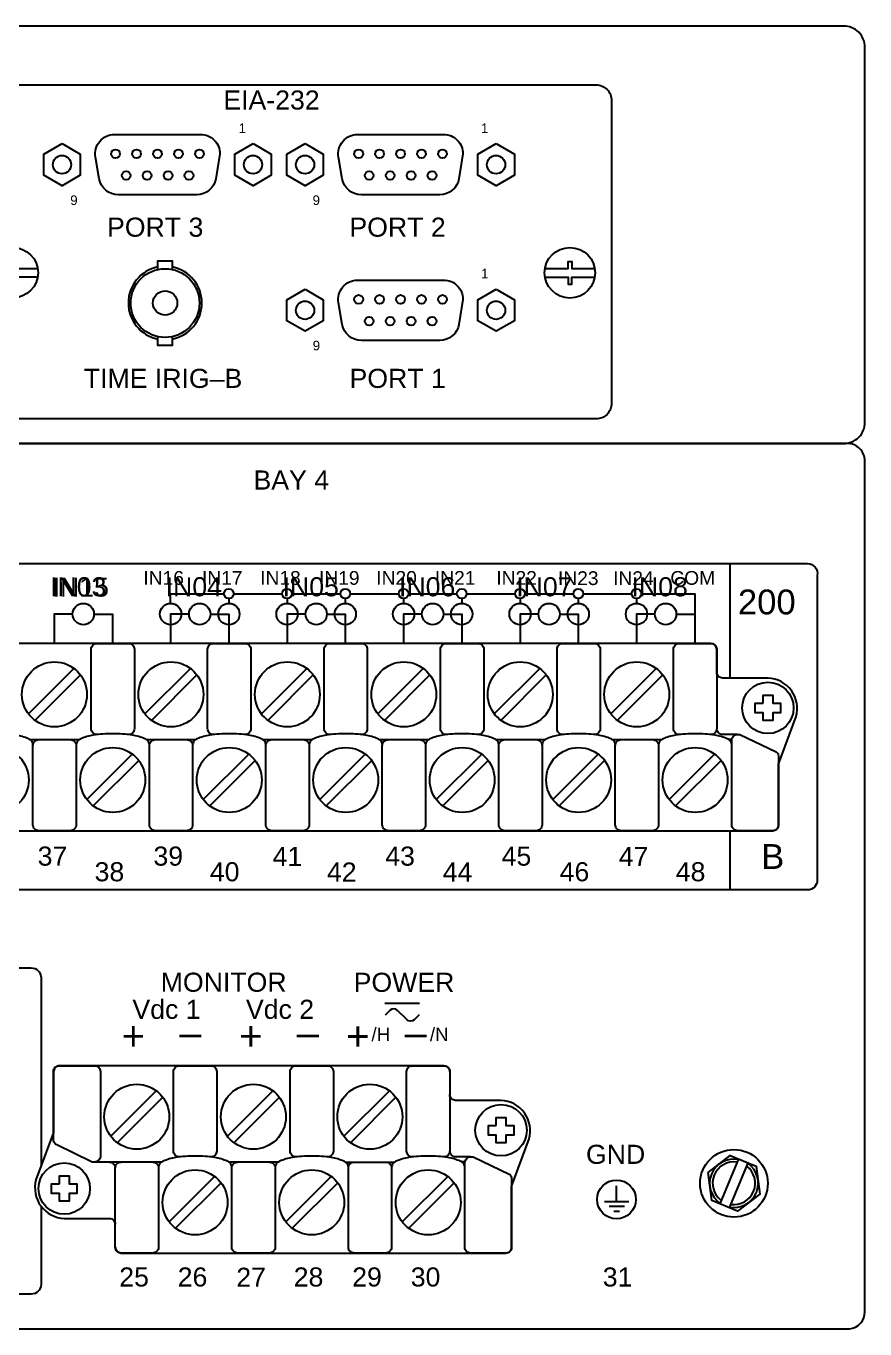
# Model space of a CAD drawing. Extents: x 0.5 to 47.5, y 0.5 to 35.2.
# Drawn here: x 40.3 to 44.63, y 10.18 to 16.89 of the extents above; entities that cross this region are included whole.
import ezdxf
from ezdxf.enums import TextEntityAlignment as Align

# ---------------------------------------------------------------- set-up
doc = ezdxf.new("R2010")
doc.units = 0
doc.header["$MEASUREMENT"] = 0
for name, color, linetype in [('1_2__1__SCREW_TERMINAL__SV', 7, 'CONTINUOUS'), ('1_3__2__CONNECTORIZED__SV_', 7, 'CONTINUOUS'), ('4_1__2___8__OPTOISOLATED_I', 7, 'CONTINUOUS'), ('4_2__7___8__OPTOISOLATED_I', 7, 'CONTINUOUS'), ('4_3__4___24__OPTOISOLATED_', 7, 'CONTINUOUS'), ('4_4__D___24__OPTOISOLATED_', 7, 'CONTINUOUS'), ('4_5__8___8__OPTOISOLATED_I', 7, 'CONTINUOUS'), ('5_0______DWG_', 7, 'CONTINUOUS')]:
    doc.layers.add(name, color=color, linetype=linetype)
doc.styles.add('ARIAL', font='arial.ttf')

msp = doc.modelspace()

# ---------------------------------------------------------------- linework, layer by layer
at = {"layer": '1_2__1__SCREW_TERMINAL__SV'}
msp.add_lwpolyline([(40.3805, 10.8159), (40.3805, 10.4128, -0.414214), (40.3305, 10.3628), (27.6692, 10.3628, -0.414214), (27.6192, 10.4128), (27.6192, 11.9929, -0.414214), (27.6692, 12.0428), (40.3305, 12.0428, -0.414214), (40.3805, 11.9929), (40.3805, 11.021)], format="xyb", dxfattribs=at)
at = {"layer": '1_3__2__CONNECTORIZED__SV_'}
msp.add_lwpolyline([(40.3805, 10.8159), (40.3805, 10.4128, -0.414214), (40.3305, 10.3628), (27.6692, 10.3628, -0.414214), (27.6192, 10.4128), (27.6192, 11.9929, -0.414214), (27.6692, 12.0428), (40.3305, 12.0428, -0.414214), (40.3805, 11.9929), (40.3805, 11.021)], format="xyb", dxfattribs=at)
at = {"layer": '4_1__2___8__OPTOISOLATED_I'}
for points in [[(40.5431, 13.8649), (40.4481, 13.8649), (40.4481, 13.7134)], [(40.6531, 13.8649), (40.7481, 13.8649), (40.7481, 13.7134)], [(41.1431, 13.8649), (41.0481, 13.8649), (41.0481, 13.7134)], [(41.2531, 13.8649), (41.3481, 13.8649), (41.3481, 13.7134)], [(41.7431, 13.8649), (41.6481, 13.8649), (41.6481, 13.7134)], [(41.8531, 13.8649), (41.9481, 13.8649), (41.9481, 13.7134)], [(42.3431, 13.8649), (42.2481, 13.8649), (42.2481, 13.7134)], [(42.4531, 13.8649), (42.5481, 13.8649), (42.5481, 13.7134)], [(42.9431, 13.8649), (42.8481, 13.8649), (42.8481, 13.7134)], [(43.0531, 13.8649), (43.1481, 13.8649), (43.1481, 13.7134)], [(43.5431, 13.8649), (43.4481, 13.8649), (43.4481, 13.7134)], [(43.6531, 13.8649), (43.7481, 13.8649), (43.7481, 13.7134)]]:
    msp.add_lwpolyline(points, dxfattribs=at)
for centre in [(40.5981, 13.8649), (41.1981, 13.8649), (41.7981, 13.8649), (42.3981, 13.8649), (42.9981, 13.8649), (43.5981, 13.8649)]:
    msp.add_circle(centre, 0.055, dxfattribs=at)
at = {"layer": '4_2__7___8__OPTOISOLATED_I'}
for points in [[(40.5431, 13.8649), (40.4481, 13.8649), (40.4481, 13.7134)], [(40.6531, 13.8649), (40.7481, 13.8649), (40.7481, 13.7134)], [(41.1431, 13.8649), (41.0481, 13.8649), (41.0481, 13.7134)], [(41.2531, 13.8649), (41.3481, 13.8649), (41.3481, 13.7134)], [(41.7431, 13.8649), (41.6481, 13.8649), (41.6481, 13.7134)], [(41.8531, 13.8649), (41.9481, 13.8649), (41.9481, 13.7134)], [(42.3431, 13.8649), (42.2481, 13.8649), (42.2481, 13.7134)], [(42.4531, 13.8649), (42.5481, 13.8649), (42.5481, 13.7134)], [(42.9431, 13.8649), (42.8481, 13.8649), (42.8481, 13.7134)], [(43.0531, 13.8649), (43.1481, 13.8649), (43.1481, 13.7134)], [(43.5431, 13.8649), (43.4481, 13.8649), (43.4481, 13.7134)], [(43.6531, 13.8649), (43.7481, 13.8649), (43.7481, 13.7134)]]:
    msp.add_lwpolyline(points, dxfattribs=at)
for centre in [(40.5981, 13.8649), (41.1981, 13.8649), (41.7981, 13.8649), (42.3981, 13.8649), (42.9981, 13.8649), (43.5981, 13.8649)]:
    msp.add_circle(centre, 0.055, dxfattribs=at)
at = {"layer": '4_3__4___24__OPTOISOLATED_'}
for points in [[(41.0481, 13.9199), (41.0481, 13.9699), (41.3231, 13.9699)], [(41.3731, 13.9699), (41.6231, 13.9699)], [(41.6731, 13.9699), (41.9231, 13.9699)], [(41.9731, 13.9699), (42.2231, 13.9699)], [(42.2731, 13.9699), (42.5231, 13.9699)], [(42.5731, 13.9699), (42.8231, 13.9699)], [(42.8731, 13.9699), (43.1231, 13.9699)], [(43.1731, 13.9699), (43.4231, 13.9699)], [(43.4731, 13.9699), (43.7481, 13.9699), (43.7481, 13.7134)], [(41.3481, 13.9449), (41.3481, 13.9199)], [(41.6481, 13.9449), (41.6481, 13.9199)], [(41.9481, 13.9449), (41.9481, 13.9199)], [(42.2481, 13.9449), (42.2481, 13.9199)], [(42.5481, 13.9449), (42.5481, 13.9199)], [(42.8481, 13.9449), (42.8481, 13.9199)], [(43.1481, 13.9449), (43.1481, 13.9199)], [(43.4481, 13.9449), (43.4481, 13.9199)], [(40.5431, 13.8649), (40.4481, 13.8649), (40.4481, 13.7134)], [(40.6531, 13.8649), (40.7481, 13.8649), (40.7481, 13.7134)], [(41.0481, 13.8099), (41.0481, 13.7134)], [(41.3481, 13.8099), (41.3481, 13.7134)], [(41.6481, 13.8099), (41.6481, 13.7134)], [(41.9481, 13.8099), (41.9481, 13.7134)], [(42.2481, 13.8099), (42.2481, 13.7134)], [(42.5481, 13.8099), (42.5481, 13.7134)], [(42.8481, 13.8099), (42.8481, 13.7134)], [(43.1481, 13.8099), (43.1481, 13.7134)], [(43.4481, 13.8099), (43.4481, 13.7134)]]:
    msp.add_lwpolyline(points, dxfattribs=at)
for centre, radius in [((41.3481, 13.9699), 0.025), ((41.6481, 13.9699), 0.025), ((41.9481, 13.9699), 0.025), ((42.2481, 13.9699), 0.025), ((42.5481, 13.9699), 0.025), ((42.8481, 13.9699), 0.025), ((43.1481, 13.9699), 0.025), ((43.4481, 13.9699), 0.025), ((40.5981, 13.8649), 0.055), ((41.0481, 13.8649), 0.055), ((41.3481, 13.8649), 0.055), ((41.6481, 13.8649), 0.055), ((41.9481, 13.8649), 0.055), ((42.2481, 13.8649), 0.055), ((42.5481, 13.8649), 0.055), ((42.8481, 13.8649), 0.055), ((43.1481, 13.8649), 0.055), ((43.4481, 13.8649), 0.055)]:
    msp.add_circle(centre, radius, dxfattribs=at)
at = {"layer": '4_4__D___24__OPTOISOLATED_'}
for points in [[(41.0481, 13.9199), (41.0481, 13.9699), (41.3231, 13.9699)], [(41.3731, 13.9699), (41.6231, 13.9699)], [(41.6731, 13.9699), (41.9231, 13.9699)], [(41.9731, 13.9699), (42.2231, 13.9699)], [(42.2731, 13.9699), (42.5231, 13.9699)], [(42.5731, 13.9699), (42.8231, 13.9699)], [(42.8731, 13.9699), (43.1231, 13.9699)], [(43.1731, 13.9699), (43.4231, 13.9699)], [(43.4731, 13.9699), (43.7481, 13.9699), (43.7481, 13.7134)], [(41.3481, 13.9449), (41.3481, 13.9199)], [(41.6481, 13.9449), (41.6481, 13.9199)], [(41.9481, 13.9449), (41.9481, 13.9199)], [(42.2481, 13.9449), (42.2481, 13.9199)], [(42.5481, 13.9449), (42.5481, 13.9199)], [(42.8481, 13.9449), (42.8481, 13.9199)], [(43.1481, 13.9449), (43.1481, 13.9199)], [(43.4481, 13.9449), (43.4481, 13.9199)], [(40.5431, 13.8649), (40.4481, 13.8649), (40.4481, 13.7134)], [(40.6531, 13.8649), (40.7481, 13.8649), (40.7481, 13.7134)], [(41.0481, 13.8099), (41.0481, 13.7134)], [(41.3481, 13.8099), (41.3481, 13.7134)], [(41.6481, 13.8099), (41.6481, 13.7134)], [(41.9481, 13.8099), (41.9481, 13.7134)], [(42.2481, 13.8099), (42.2481, 13.7134)], [(42.5481, 13.8099), (42.5481, 13.7134)], [(42.8481, 13.8099), (42.8481, 13.7134)], [(43.1481, 13.8099), (43.1481, 13.7134)], [(43.4481, 13.8099), (43.4481, 13.7134)]]:
    msp.add_lwpolyline(points, dxfattribs=at)
for centre, radius in [((41.3481, 13.9699), 0.025), ((41.6481, 13.9699), 0.025), ((41.9481, 13.9699), 0.025), ((42.2481, 13.9699), 0.025), ((42.5481, 13.9699), 0.025), ((42.8481, 13.9699), 0.025), ((43.1481, 13.9699), 0.025), ((43.4481, 13.9699), 0.025), ((40.5981, 13.8649), 0.055), ((41.0481, 13.8649), 0.055), ((41.3481, 13.8649), 0.055), ((41.6481, 13.8649), 0.055), ((41.9481, 13.8649), 0.055), ((42.2481, 13.8649), 0.055), ((42.5481, 13.8649), 0.055), ((42.8481, 13.8649), 0.055), ((43.1481, 13.8649), 0.055), ((43.4481, 13.8649), 0.055)]:
    msp.add_circle(centre, radius, dxfattribs=at)
at = {"layer": '4_5__8___8__OPTOISOLATED_I'}
for points in [[(40.5431, 13.8649), (40.4481, 13.8649), (40.4481, 13.7134)], [(40.6531, 13.8649), (40.7481, 13.8649), (40.7481, 13.7134)], [(41.1431, 13.8649), (41.0481, 13.8649), (41.0481, 13.7134)], [(41.2531, 13.8649), (41.3481, 13.8649), (41.3481, 13.7134)], [(41.7431, 13.8649), (41.6481, 13.8649), (41.6481, 13.7134)], [(41.8531, 13.8649), (41.9481, 13.8649), (41.9481, 13.7134)], [(42.3431, 13.8649), (42.2481, 13.8649), (42.2481, 13.7134)], [(42.4531, 13.8649), (42.5481, 13.8649), (42.5481, 13.7134)], [(42.9431, 13.8649), (42.8481, 13.8649), (42.8481, 13.7134)], [(43.0531, 13.8649), (43.1481, 13.8649), (43.1481, 13.7134)], [(43.5431, 13.8649), (43.4481, 13.8649), (43.4481, 13.7134)], [(43.6531, 13.8649), (43.7481, 13.8649), (43.7481, 13.7134)]]:
    msp.add_lwpolyline(points, dxfattribs=at)
for centre in [(40.5981, 13.8649), (41.1981, 13.8649), (41.7981, 13.8649), (42.3981, 13.8649), (42.9981, 13.8649), (43.5981, 13.8649)]:
    msp.add_circle(centre, 0.055, dxfattribs=at)
at = {"layer": '5_0______DWG_'}
for points in [[(44.515, 16.8931), (27.485, 16.8931, 0.414214), (27.375, 16.7831), (27.375, 14.8531, 0.414214), (27.485, 14.7431), (44.515, 14.7431, 0.414214), (44.625, 14.8531), (44.625, 16.7831, 0.414214), (44.515, 16.8931)], [(40.9817, 15.6524, 0.815611), (40.9817, 15.2813)], [(41.0568, 15.2811, 0.820361), (41.0568, 15.6527)], [(39.138, 12.7796, 0.414213), (39.168, 12.7496), (44.1498, 12.7495, 0.414214), (44.1798, 12.7795), (44.1798, 13.0926), (44.2707, 13.3373, 0.480048), (44.1257, 13.5355), (43.8915, 13.5355, -0.414214), (43.8615, 13.5655), (43.8615, 13.6837, 0.414212), (43.8315, 13.7137), (43.8315, 13.7137), (38.8504, 13.7137, 0.414215), (38.8204, 13.6837), (38.8205, 13.3709), (38.7296, 13.1261, 0.47859), (38.8746, 12.9276), (39.108, 12.9276, -0.414214), (39.138, 12.8976)], [(40.6765, 13.245), (40.6686, 13.245, -0.414214), (40.6386, 13.275), (40.6386, 13.6837, -0.414214), (40.6686, 13.7137), (40.8314, 13.7137, -0.414214), (40.8614, 13.6837), (40.8614, 13.275, -0.414214), (40.8314, 13.245), (40.8246, 13.245)], [(41.2765, 13.245), (41.2686, 13.245, -0.414214), (41.2386, 13.275), (41.2386, 13.6837, -0.414214), (41.2686, 13.7137), (41.4314, 13.7137, -0.414214), (41.4614, 13.6837), (41.4614, 13.275, -0.414214), (41.4314, 13.245), (41.4246, 13.245)], [(41.8765, 13.245), (41.8686, 13.245, -0.414214), (41.8386, 13.275), (41.8386, 13.6837, -0.414214), (41.8686, 13.7137), (42.0314, 13.7137, -0.414214), (42.0614, 13.6837), (42.0614, 13.275, -0.414214), (42.0314, 13.245), (42.0246, 13.245)], [(42.4765, 13.245), (42.4686, 13.245, -0.414214), (42.4386, 13.275), (42.4386, 13.6837, -0.414214), (42.4686, 13.7137), (42.6314, 13.7137, -0.414214), (42.6614, 13.6837), (42.6614, 13.275, -0.414214), (42.6314, 13.245), (42.6246, 13.245)], [(43.0765, 13.245), (43.0686, 13.245, -0.414214), (43.0386, 13.275), (43.0386, 13.6837, -0.414214), (43.0686, 13.7137), (43.2314, 13.7137, -0.414214), (43.2614, 13.6837), (43.2614, 13.275, -0.414214), (43.2314, 13.245), (43.2246, 13.245)], [(43.6765, 13.245), (43.6686, 13.245, -0.414214), (43.6386, 13.275), (43.6386, 13.6837, -0.414214), (43.6686, 13.7137), (43.8315, 13.7137, -0.414214), (43.8615, 13.6837), (43.8615, 13.275, -0.414214), (43.8315, 13.245), (43.8246, 13.245)], [(40.3395, 13.1883, 0.191033), (40.331, 13.2122, 0.081668), (40.3153, 13.2224, 0.0591), (40.2516, 13.2417, 0.034646), (40.1501, 13.2488, 0.03436), (40.0494, 13.2417, 0.0591), (39.9857, 13.2224, 0.081668), (39.9701, 13.2122, 0.191033), (39.9616, 13.1883)], [(40.5316, 13.2183, -0.414214), (40.5616, 13.1883), (40.5616, 12.7796, -0.414214), (40.5316, 12.7496), (40.3687, 12.7496, -0.414214), (40.3387, 12.7796), (40.3387, 13.1883, -0.414214), (40.3687, 13.2183)], [(40.9395, 13.1883, 0.191033), (40.931, 13.2122, 0.081668), (40.9154, 13.2224, 0.0591), (40.8516, 13.2417, 0.034646), (40.7501, 13.2488, 0.03436), (40.6494, 13.2417, 0.0591), (40.5857, 13.2224, 0.081668), (40.5701, 13.2122, 0.191033), (40.5616, 13.1883)], [(41.1316, 13.2183, -0.414214), (41.1616, 13.1883), (41.1616, 12.7796, -0.414214), (41.1316, 12.7496), (40.9687, 12.7496, -0.414214), (40.9387, 12.7796), (40.9387, 13.1883, -0.414214), (40.9687, 13.2183)], [(41.5395, 13.1883, 0.191033), (41.531, 13.2122, 0.081668), (41.5154, 13.2224, 0.0591), (41.4517, 13.2417, 0.034646), (41.3501, 13.2488, 0.03436), (41.2494, 13.2417, 0.0591), (41.1857, 13.2224, 0.081668), (41.1701, 13.2122, 0.191033), (41.1616, 13.1883)], [(41.7316, 13.2183, -0.414214), (41.7616, 13.1883), (41.7616, 12.7796, -0.414214), (41.7316, 12.7496), (41.5687, 12.7496, -0.414214), (41.5387, 12.7796), (41.5387, 13.1883, -0.414214), (41.5687, 13.2183)], [(42.1395, 13.1883, 0.191033), (42.131, 13.2122, 0.081668), (42.1154, 13.2224, 0.0591), (42.0517, 13.2417, 0.034646), (41.9501, 13.2488, 0.03436), (41.8494, 13.2417, 0.0591), (41.7857, 13.2224, 0.081668), (41.7701, 13.2122, 0.191033), (41.7616, 13.1883)], [(42.3316, 13.2183, -0.414214), (42.3616, 13.1883), (42.3616, 12.7796, -0.414214), (42.3316, 12.7496), (42.1687, 12.7496, -0.414214), (42.1387, 12.7796), (42.1387, 13.1883, -0.414214), (42.1687, 13.2183)], [(42.7395, 13.1883, 0.191033), (42.731, 13.2122, 0.081668), (42.7154, 13.2224, 0.0591), (42.6517, 13.2417, 0.034646), (42.5501, 13.2488, 0.03436), (42.4494, 13.2417, 0.0591), (42.3857, 13.2224, 0.081668), (42.3701, 13.2122, 0.191033), (42.3616, 13.1883)], [(42.9316, 13.2183, -0.414214), (42.9616, 13.1883), (42.9616, 12.7796, -0.414214), (42.9316, 12.7496), (42.7688, 12.7496, -0.414214), (42.7388, 12.7796), (42.7388, 13.1883, -0.414214), (42.7688, 13.2183)], [(43.3395, 13.1883, 0.191033), (43.331, 13.2122, 0.081668), (43.3154, 13.2224, 0.0591), (43.2517, 13.2417, 0.034646), (43.1501, 13.2488, 0.03436), (43.0495, 13.2417, 0.0591), (42.9857, 13.2224, 0.081668), (42.9701, 13.2122, 0.191033), (42.9616, 13.1883)], [(43.5316, 13.2183, -0.414214), (43.5616, 13.1883), (43.5616, 12.7796, -0.414214), (43.5316, 12.7496), (43.3688, 12.7496, -0.414214), (43.3388, 12.7796), (43.3388, 13.1883, -0.414214), (43.3688, 13.2183)], [(43.9388, 13.1968, 0.127742), (43.931, 13.2122, 0.081668), (43.9154, 13.2224, 0.0591), (43.8517, 13.2417, 0.034646), (43.7502, 13.2488, 0.03436), (43.6495, 13.2417, 0.0591), (43.5858, 13.2224, 0.081668), (43.5701, 13.2122, 0.191033), (43.5616, 13.1883)], [(43.9688, 13.2449), (43.8915, 13.2448, -0.414214), (43.8615, 13.2748)], [(42.3286, 11.8019), (42.3025, 11.7758, -0.404962), (42.2646, 11.777), (42.217, 11.8243), (42.217, 11.8243, 0.404962), (42.1792, 11.8255), (42.153, 11.7994)], [(42.4864, 11.5087, 0.414212), (42.4564, 11.5387), (40.4754, 11.5387, 0.414215), (40.4454, 11.5087), (40.4455, 11.1959), (40.3546, 10.9511, 0.47859), (40.4996, 10.7526), (40.733, 10.7526, -0.414214), (40.763, 10.7226)], [(41.0023, 11.0433), (40.6442, 11.0433), (40.4583, 11.1331, -0.241986), (40.4455, 11.153), (40.4454, 11.5087, -0.422157), (40.4721, 11.5386), (40.6564, 11.5387, -0.414214), (40.6864, 11.5087), (40.6864, 11.0716, -0.390527), (40.6564, 11.0433)], [(41.1007, 11.07), (41.0928, 11.07, -0.414214), (41.0628, 11.1), (41.0628, 11.5087, -0.414214), (41.0928, 11.5387), (41.2557, 11.5387, -0.414214), (41.2857, 11.5087), (41.2857, 11.1, -0.414214), (41.2557, 11.07), (41.2489, 11.07)], [(41.7015, 11.07), (41.6936, 11.07, -0.414214), (41.6636, 11.1), (41.6636, 11.5087, -0.414214), (41.6936, 11.5387), (41.8564, 11.5387, -0.414214), (41.8864, 11.5087), (41.8864, 11.1, -0.414214), (41.8564, 11.07), (41.8496, 11.07)], [(42.3015, 11.07), (42.2936, 11.07, -0.414214), (42.2636, 11.1), (42.2636, 11.5087, -0.414214), (42.2936, 11.5387), (42.4564, 11.5387, -0.414214), (42.4864, 11.5087), (42.4864, 11.1, -0.414214), (42.4564, 11.07), (42.4496, 11.07)], [(40.763, 10.6046, 0.414213), (40.793, 10.5746), (42.7748, 10.5746, 0.414214), (42.8048, 10.6046), (42.8048, 10.9176), (42.8957, 11.1624, 0.480048), (42.7506, 11.3606), (42.5164, 11.3606, -0.414214), (42.4864, 11.3906)], [(41.3637, 11.0133, 0.191033), (41.3552, 11.0372, 0.081668), (41.3396, 11.0474, 0.0591), (41.2759, 11.0667, 0.034646), (41.1744, 11.0738, 0.03436), (41.0737, 11.0667, 0.0591), (41.01, 11.0474, 0.081668), (40.9943, 11.0372, 0.191033), (40.9858, 11.0133)], [(41.9645, 11.0133, 0.191033), (41.956, 11.0372, 0.081668), (41.9404, 11.0474, 0.0591), (41.8766, 11.0667, 0.034646), (41.7751, 11.0738, 0.03436), (41.6744, 11.0667, 0.0591), (41.6107, 11.0474, 0.081668), (41.5951, 11.0372, 0.191033), (41.5866, 11.0133)], [(42.5638, 11.0218, 0.127742), (42.556, 11.0372, 0.081668), (42.5404, 11.0474, 0.0591), (42.4767, 11.0667, 0.034646), (42.3751, 11.0738, 0.03436), (42.2744, 11.0667, 0.0591), (42.2107, 11.0474, 0.081668), (42.1951, 11.0372, 0.191033), (42.1866, 11.0133)], [(42.5938, 11.0699), (42.5164, 11.0698, -0.414214), (42.4864, 11.0998)], [(40.733, 11.0433, -0.414214), (40.763, 11.0133)], [(40.9558, 11.0433, -0.414214), (40.9858, 11.0133), (40.9858, 10.6046, -0.414214), (40.9558, 10.5746), (40.793, 10.5746, -0.414214), (40.763, 10.6046), (40.763, 11.0133, -0.414214), (40.793, 11.0433)], [(41.5566, 11.0433, -0.414214), (41.5866, 11.0133), (41.5866, 10.6046, -0.414214), (41.5566, 10.5746), (41.3937, 10.5746, -0.414214), (41.3637, 10.6046), (41.3637, 11.0133, -0.414214), (41.3937, 11.0433)], [(42.1566, 11.0433, -0.414214), (42.1866, 11.0133), (42.1866, 10.6046, -0.414214), (42.1566, 10.5746), (41.9937, 10.5746, -0.414214), (41.9637, 10.6046), (41.9637, 11.0133, -0.414214), (41.9937, 11.0433)], [(43.9718, 11.0568, 0.802175), (43.8781, 10.8308, 0.802175)], [(43.966, 11.0427, 0.779376), (43.8844, 10.8459)], [(43.9282, 10.8106, 0.802179), (44.0219, 11.0366)], [(43.9343, 10.8253, 0.776676), (44.0158, 11.0219)]]:
    msp.add_lwpolyline(points, format="xyb", dxfattribs=at)
for points in [[(40.0998, 16.5902), (43.2398, 16.5902, -0.414214), (43.3198, 16.5102), (43.3198, 14.9502, -0.414214), (43.2398, 14.8702), (40.0998, 14.8702, -0.414214), (40.0198, 14.9502), (40.0198, 16.5102, -0.414214)], [(40.7593, 16.3352), (41.2023, 16.3352, -0.414214), (41.3023, 16.2352), (41.2812, 16.1068, -0.370597), (41.1827, 16.0242), (40.7789, 16.0242, -0.36397), (40.6804, 16.1068), (40.6608, 16.2178, -0.466307)], [(42.0113, 16.3352), (42.4543, 16.3352, -0.414214), (42.5543, 16.2352), (42.5332, 16.1068, -0.370597), (42.4347, 16.0242), (42.0309, 16.0242, -0.36397), (41.9324, 16.1068), (41.9128, 16.2178, -0.466307)], [(42.0113, 15.5852), (42.4543, 15.5852, -0.414214), (42.5543, 15.4852), (42.5332, 15.3568, -0.370597), (42.4347, 15.2742), (42.0309, 15.2742, -0.36397), (41.9324, 15.3568), (41.9128, 15.4678, -0.466307)], [(44.625, 10.2731), (44.625, 14.6531, 0.414214), (44.535, 14.7431), (27.465, 14.7431, 0.414214), (27.375, 14.6531), (27.375, 10.2731, 0.381966), (27.455, 10.1837), (44.545, 10.1837, 0.381966)], [(27.6692, 14.1247), (44.3295, 14.1247, -0.468367), (44.3794, 14.0647), (44.3794, 12.4947, -0.414132), (44.3295, 12.4447), (27.6692, 12.4447, -0.414214), (27.6192, 12.4947), (27.6192, 14.0747, -0.414287)], [(44.1531, 12.7497), (43.9688, 12.7495, -0.414214), (43.9388, 12.7795), (43.9388, 13.2166, -0.390527), (43.9688, 13.2449), (43.981, 13.2449), (44.1669, 13.1552, -0.241514), (44.1798, 13.1352), (44.1798, 12.7795, -0.422157)], [(42.7781, 10.5747), (42.5938, 10.5745, -0.414214), (42.5638, 10.6045), (42.5638, 11.0416, -0.390527), (42.5938, 11.0699), (42.606, 11.0699), (42.7919, 10.9802, -0.241514), (42.8048, 10.9602), (42.8048, 10.6045, -0.422157)]]:
    msp.add_lwpolyline(points, format="xyb", close=True, dxfattribs=at)
for points in [[(40.4888, 16.2882), (40.5828, 16.2339), (40.5828, 16.1254), (40.4888, 16.0711), (40.3948, 16.1254), (40.3948, 16.2339)], [(41.4728, 16.2882), (41.5668, 16.2339), (41.5668, 16.1254), (41.4728, 16.0711), (41.3788, 16.1254), (41.3788, 16.2339)], [(41.7408, 16.2882), (41.8348, 16.2339), (41.8348, 16.1254), (41.7408, 16.0711), (41.6468, 16.1254), (41.6468, 16.2339)], [(42.7248, 16.2882), (42.8188, 16.2339), (42.8188, 16.1254), (42.7248, 16.0711), (42.6308, 16.1254), (42.6308, 16.2339)], [(41.7408, 15.5382), (41.8348, 15.4839), (41.8348, 15.3754), (41.7408, 15.3211), (41.6468, 15.3754), (41.6468, 15.4839)], [(42.7248, 15.5382), (42.8188, 15.4839), (42.8188, 15.3754), (42.7248, 15.3211), (42.6308, 15.3754), (42.6308, 15.4839)], [(44.1002, 13.4066), (44.1002, 13.4469), (44.1502, 13.4469), (44.1502, 13.4066), (44.1903, 13.4066), (44.1903, 13.3567), (44.1502, 13.3567), (44.1502, 13.3167), (44.1002, 13.3167), (44.1002, 13.3567), (44.0601, 13.3567), (44.0601, 13.4066)], [(42.7253, 11.2316), (42.7253, 11.2719), (42.7752, 11.2719), (42.7752, 11.2316), (42.8154, 11.2316), (42.8154, 11.1817), (42.7752, 11.1817), (42.7752, 11.1417), (42.7253, 11.1417), (42.7253, 11.1817), (42.6851, 11.1817), (42.6851, 11.2316)], [(43.8167, 10.989), (43.9312, 11.0768), (44.0646, 11.0215), (44.0833, 10.8784), (43.9688, 10.7906), (43.8355, 10.8459)], [(40.475, 10.9315), (40.475, 10.9718), (40.525, 10.9718), (40.525, 10.9315), (40.5651, 10.9315), (40.5651, 10.8815), (40.525, 10.8815), (40.525, 10.8416), (40.475, 10.8416), (40.475, 10.8815), (40.4349, 10.8815), (40.4349, 10.9315)]]:
    msp.add_lwpolyline(points, close=True, dxfattribs=at)
for points in [[(40.1069, 15.6453), (40.2255, 15.6453), (40.2255, 15.6817), (40.2445, 15.6817), (40.2445, 15.6453), (40.3631, 15.6453)], [(40.9817, 15.6394), (40.9817, 15.6846), (41.0568, 15.6846), (41.0568, 15.6396)], [(42.9769, 15.6448), (43.0955, 15.6448), (43.0955, 15.6811), (43.1145, 15.6811), (43.1145, 15.6448), (43.2331, 15.6448)], [(40.1069, 15.601), (40.2255, 15.601), (40.2255, 15.5646), (40.2445, 15.5646), (40.2445, 15.601), (40.3631, 15.601)], [(42.9769, 15.6005), (43.0955, 15.6005), (43.0955, 15.5641), (43.1145, 15.5641), (43.1145, 15.6005), (43.2331, 15.6005)], [(41.0568, 15.2937), (41.0568, 15.2488), (40.9817, 15.2488), (40.9817, 15.2939)], [(43.9294, 14.1247), (43.9294, 13.5355)], [(40.5499, 13.5854), (40.3157, 13.3512)], [(41.1499, 13.5854), (40.9157, 13.3512)], [(41.7499, 13.5854), (41.5157, 13.3512)], [(42.3499, 13.5854), (42.1157, 13.3512)], [(42.9499, 13.5854), (42.7157, 13.3512)], [(43.5499, 13.5854), (43.3157, 13.3512)], [(40.5833, 13.5519), (40.3491, 13.3178)], [(41.1833, 13.5519), (40.9491, 13.3178)], [(41.7833, 13.5519), (41.5491, 13.3178)], [(42.3833, 13.5519), (42.1491, 13.3178)], [(42.9833, 13.5519), (42.7491, 13.3178)], [(43.5833, 13.5519), (43.3491, 13.3178)], [(40.323, 13.2183), (40.5781, 13.2183)], [(40.923, 13.2183), (41.1781, 13.2183)], [(41.523, 13.2183), (41.7781, 13.2183)], [(42.123, 13.2183), (42.3781, 13.2183)], [(42.723, 13.2183), (42.9781, 13.2183)], [(43.323, 13.2183), (43.5781, 13.2183)], [(43.939, 13.219), (43.922, 13.219)], [(40.8505, 13.1444), (40.6163, 12.9102)], [(40.8839, 13.1109), (40.6498, 12.8768)], [(41.4505, 13.1444), (41.2163, 12.9102)], [(41.4839, 13.1109), (41.2498, 12.8768)], [(42.0505, 13.1444), (41.8163, 12.9102)], [(42.0839, 13.1109), (41.8498, 12.8768)], [(42.6505, 13.1444), (42.4163, 12.9102)], [(42.6839, 13.1109), (42.4498, 12.8768)], [(43.2505, 13.1444), (43.0163, 12.9102)], [(43.2839, 13.1109), (43.0498, 12.8768)], [(43.8505, 13.1444), (43.6164, 12.9102)], [(43.884, 13.1109), (43.6498, 12.8768)], [(43.9294, 12.7495), (43.9294, 12.4447)], [(42.1522, 11.8612), (42.3294, 11.8612)], [(40.9741, 11.4104), (40.7399, 11.1762)], [(41.5749, 11.4104), (41.3407, 11.1762)], [(42.1749, 11.4104), (41.9407, 11.1762)], [(41.0075, 11.3769), (40.7733, 11.1428)], [(41.6083, 11.3769), (41.3741, 11.1428)], [(42.2083, 11.3769), (41.9741, 11.1428)], [(41.6031, 11.0433), (41.3472, 11.0433)], [(41.948, 11.0433), (42.2031, 11.0433)], [(42.564, 11.044), (42.5469, 11.044)], [(43.9729, 11.0595), (43.8772, 10.8286)], [(43.9271, 10.8079), (44.0228, 11.0388)], [(41.2747, 10.9694), (41.0406, 10.7352)], [(41.8755, 10.9694), (41.6413, 10.7352)], [(42.4755, 10.9694), (42.2413, 10.7352)], [(41.3082, 10.9359), (41.074, 10.7018)], [(41.9089, 10.9359), (41.6748, 10.7018)], [(42.5089, 10.9359), (42.2748, 10.7018)], [(43.3451, 10.8404), (43.3451, 10.9204)], [(43.284, 10.8404), (43.4086, 10.8404)], [(43.3074, 10.8154), (43.3862, 10.8154)], [(43.3318, 10.7904), (43.3607, 10.7904)]]:
    msp.add_lwpolyline(points, dxfattribs=at)
for centre, radius in [((40.7648, 16.2357), 0.0225), ((40.8728, 16.2357), 0.0225), ((40.9808, 16.2357), 0.0225), ((41.0888, 16.2357), 0.0225), ((41.1968, 16.2357), 0.0225), ((42.0168, 16.2357), 0.0225), ((42.1248, 16.2357), 0.0225), ((42.2328, 16.2357), 0.0225), ((42.3408, 16.2357), 0.0225), ((42.4488, 16.2357), 0.0225), ((40.4888, 16.1797), 0.047), ((41.4728, 16.1797), 0.047), ((41.7408, 16.1797), 0.047), ((42.7248, 16.1797), 0.047), ((40.8188, 16.1237), 0.0225), ((40.9268, 16.1237), 0.0225), ((41.0348, 16.1237), 0.0225), ((41.1428, 16.1237), 0.0225), ((42.0708, 16.1237), 0.0225), ((42.1788, 16.1237), 0.0225), ((42.2868, 16.1237), 0.0225), ((42.3948, 16.1237), 0.0225), ((40.235, 15.6231), 0.13), ((43.105, 15.6226), 0.13), ((41.0198, 15.4667), 0.1769), ((41.0198, 15.4667), 0.0625), ((42.0168, 15.4857), 0.0225), ((42.1248, 15.4857), 0.0225), ((42.2328, 15.4857), 0.0225), ((42.3408, 15.4857), 0.0225), ((42.4488, 15.4857), 0.0225), ((41.7408, 15.4297), 0.047), ((42.7248, 15.4297), 0.047), ((42.0708, 15.3737), 0.0225), ((42.1788, 15.3737), 0.0225), ((42.2868, 15.3737), 0.0225), ((42.3948, 15.3737), 0.0225), ((40.4495, 13.4516), 0.1673), ((41.0495, 13.4516), 0.1673), ((41.6495, 13.4516), 0.1673), ((42.2495, 13.4516), 0.1673), ((42.8495, 13.4516), 0.1673), ((43.4495, 13.4516), 0.1673), ((44.1252, 13.3818), 0.1324), ((40.1501, 13.0106), 0.1673), ((40.7501, 13.0106), 0.1673), ((41.3501, 13.0106), 0.1673), ((41.9501, 13.0106), 0.1673), ((42.5501, 13.0106), 0.1673), ((43.1501, 13.0106), 0.1673), ((43.7502, 13.0106), 0.1673), ((40.8737, 11.2766), 0.1673), ((41.4745, 11.2766), 0.1673), ((42.0745, 11.2766), 0.1673), ((42.7502, 11.2068), 0.1324), ((43.95, 10.9337), 0.174), ((40.5, 10.9067), 0.1324), ((41.1744, 10.8356), 0.1673), ((41.7751, 10.8356), 0.1673), ((42.3751, 10.8356), 0.1673), ((43.3451, 10.8506), 0.1)]:
    msp.add_circle(centre, radius, dxfattribs=at)

# ---------------------------------------------------------------- texts
at = {"layer": '4_1__2___8__OPTOISOLATED_I', "style": 'ARIAL'}
for s, p in [('IN03', (40.4271, 13.9565)), ('IN04', (41.0226, 13.9565)), ('IN05', (41.6248, 13.9565)), ('IN06', (42.2248, 13.9565)), ('IN07', (42.8285, 13.9565)), ('IN08', (43.4224, 13.9565))]:
    msp.add_text(s, height=0.09833, dxfattribs=at).set_placement(p)
at = {"layer": '4_2__7___8__OPTOISOLATED_I', "style": 'ARIAL'}
for s, p in [('IN03', (40.4271, 13.9565)), ('IN04', (41.0226, 13.9565)), ('IN05', (41.6248, 13.9565)), ('IN06', (42.2248, 13.9565)), ('IN07', (42.8285, 13.9565)), ('IN08', (43.4224, 13.9565))]:
    msp.add_text(s, height=0.09833, dxfattribs=at).set_placement(p)
at = {"layer": '4_3__4___24__OPTOISOLATED_', "style": 'ARIAL'}
for s, height, p in [('IN15', 0.09833, (40.4401, 13.9549)), ('IN16', 0.0708, (40.9077, 14.0158)), ('IN17', 0.0708, (41.2095, 14.0158)), ('IN18', 0.0708, (41.5095, 14.0158)), ('IN19', 0.0708, (41.8125, 14.0158)), ('IN20', 0.0708, (42.1075, 14.0158)), ('IN21', 0.0708, (42.4095, 14.0158)), ('IN22', 0.0708, (42.7258, 14.0158)), ('IN23', 0.0708, (43.0436, 14.0146)), ('IN24', 0.0708, (43.3274, 14.0146)), ('COM', 0.0708, (43.6224, 14.0158))]:
    msp.add_text(s, height=height, dxfattribs=at).set_placement(p)
at = {"layer": '4_4__D___24__OPTOISOLATED_', "style": 'ARIAL'}
for s, height, p in [('IN15', 0.09833, (40.4401, 13.9549)), ('IN16', 0.0708, (40.9077, 14.0158)), ('IN17', 0.0708, (41.2095, 14.0158)), ('IN18', 0.0708, (41.5095, 14.0158)), ('IN19', 0.0708, (41.8125, 14.0158)), ('IN20', 0.0708, (42.1075, 14.0158)), ('IN21', 0.0708, (42.4095, 14.0158)), ('IN22', 0.0708, (42.7258, 14.0158)), ('IN23', 0.0708, (43.0436, 14.0146)), ('IN24', 0.0708, (43.3274, 14.0146)), ('COM', 0.0708, (43.6224, 14.0158))]:
    msp.add_text(s, height=height, dxfattribs=at).set_placement(p)
at = {"layer": '4_5__8___8__OPTOISOLATED_I', "style": 'ARIAL'}
for s, p in [('IN03', (40.4271, 13.9565)), ('IN04', (41.0226, 13.9565)), ('IN05', (41.6248, 13.9565)), ('IN06', (42.2248, 13.9565)), ('IN07', (42.8285, 13.9565)), ('IN08', (43.4224, 13.9565))]:
    msp.add_text(s, height=0.09833, dxfattribs=at).set_placement(p)
at = {"layer": '5_0______DWG_', "style": 'ARIAL'}
for s, height, p in [('EIA-232', 0.09833, (41.3196, 16.4632)), ('1', 0.0492, (41.3981, 16.3424)), ('1', 0.0492, (42.6466, 16.3424)), ('9', 0.0492, (40.531, 15.9718)), ('9', 0.0492, (41.7795, 15.9718)), ('PORT 3', 0.09833, (40.7206, 15.8084)), ('PORT 2', 0.09833, (41.9691, 15.8083)), ('1', 0.0492, (42.6472, 15.5938)), ('9', 0.0492, (41.7801, 15.2232)), ('TIME IRIG–B', 0.098333, (40.6008, 15.0297)), ('PORT 1', 0.09833, (41.9697, 15.0297)), ('200', 0.12783, (43.9703, 13.8635)), ('37', 0.09833, (40.3632, 12.5695)), ('39', 0.09833, (40.9596, 12.5695)), ('41', 0.09833, (41.5736, 12.5679)), ('43', 0.09833, (42.1538, 12.5695)), ('45', 0.09833, (42.7532, 12.5695)), ('47', 0.09833, (43.3568, 12.5679)), ('B', 0.1278, (44.0903, 12.5526)), ('38', 0.09833, (40.6565, 12.489)), ('40', 0.09833, (41.2503, 12.489)), ('42', 0.09833, (41.8534, 12.4874)), ('44', 0.09833, (42.4499, 12.4874)), ('46', 0.09833, (43.0521, 12.489)), ('48', 0.09833, (43.6504, 12.489)), ('MONITOR', 0.09833, (40.9971, 11.92)), ('POWER', 0.09833, (41.991, 11.9196)), ('Vdc 1', 0.09833, (40.8512, 11.7806)), ('Vdc 2', 0.09833, (41.4361, 11.7806)), ('+', 0.1475, (40.7958, 11.6193)), ('+', 0.1475, (41.401, 11.6193)), ('+', 0.1475, (41.9524, 11.6189)), ('–', 0.1475, (41.0927, 11.638)), ('–', 0.1475, (41.6979, 11.638)), ('/H', 0.06883, (42.0828, 11.6662)), ('–', 0.1475, (42.2533, 11.6375)), ('/N', 0.06883, (42.3839, 11.6662)), ('GND', 0.09833, (43.188, 11.0338)), ('25', 0.09833, (40.7836, 10.4022)), ('26', 0.09833, (41.0846, 10.4022)), ('27', 0.09833, (41.3864, 10.4006)), ('28', 0.09833, (41.6822, 10.4022)), ('29', 0.09833, (41.9835, 10.4022)), ('30', 0.09833, (42.2851, 10.4022)), ('31', 0.09833, (43.2743, 10.4022))]:
    msp.add_text(s, height=height, dxfattribs=at).set_placement(p)
msp.add_text('BAY 4', height=0.09833, dxfattribs=at).set_placement((41.6698, 14.5062), align=Align.CENTER)

doc.saveas('drawing.dxf')
